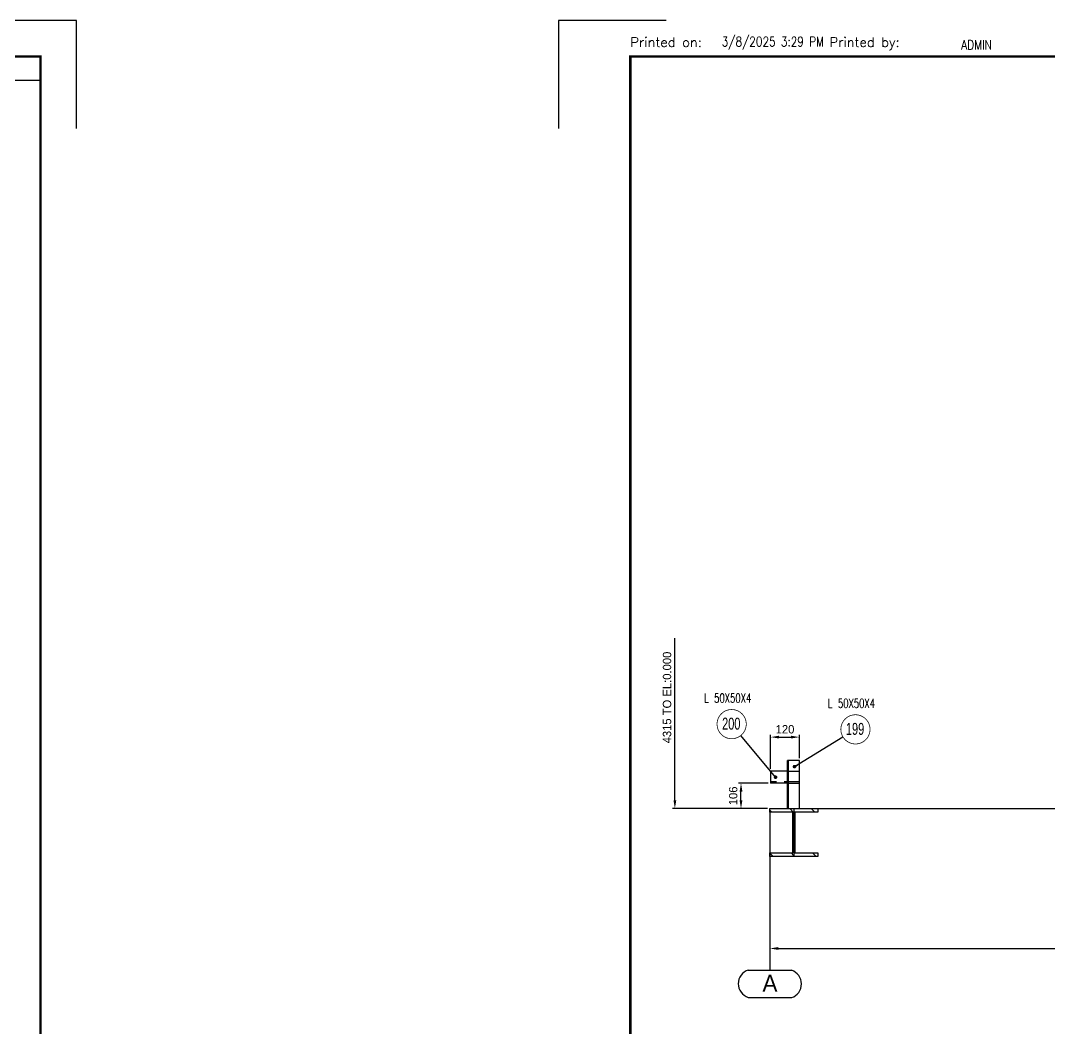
# Model space of a CAD drawing. Header units: millimetres. Extents: x 0 to 16187, y -20471 to 6290.
# Drawn here: x 1165.7 to 1595.1, y 3017.6 to 3438.1 of the extents above; entities that cross this region are included whole.
import ezdxf
from ezdxf.enums import TextEntityAlignment as Align

# ---------------------------------------------------------------- set-up
doc = ezdxf.new("R2010")
doc.units = ezdxf.units.MM
doc.header["$PDSIZE"] = -1
doc.linetypes.add('HIDDEN', pattern=[9.525, 6.35, -3.175])
doc.layers.add('BORDER1', color=3, linetype='Continuous')
doc.layers.add('BORDER2', color=7, linetype='Continuous')
doc.styles.add('MtXpl_txt_shx', font='txt.shx', dxfattribs={"height": 0.2})
doc.styles.add('ROMANC', font='ROMANC', dxfattribs={"height": 5})
doc.styles.add('ROMANS', font='ROMANS.shx', dxfattribs={"width": 0.8})
doc.styles.add('ROMANT', font='ROMANT', dxfattribs={"height": 4})
doc.styles.add('SLDTEXTSTYLE2', font='TXT', dxfattribs={"width": 0.686449})
doc.dimstyles.new('AM_ISO', dxfattribs={"dimtxt": 3.5, "dimasz": 3.5, "dimexe": 1, "dimexo": 1, "dimgap": 1.5, "dimtad": 1, "dimdsep": 46, "dimtxsty": 'Standard', "dimcen": 0, "dimclrd": 1, "dimclre": 1, "dimclrt": 1, "dimadec": 0, "dimazin": 2, "dimtp": 0.1, "dimtm": 0.1, "dimtfac": 0.71, "dimtdec": 3, "dimtmove": 0, "dimatfit": 3, "dimfxl": 1, "dimlwd": -1, "dimlwe": -1, "dimarcsym": 1})
doc.dimstyles.new('AM_ISO$7', dxfattribs={"dimtxt": 3.5, "dimasz": 3.5, "dimexe": 1, "dimexo": 1, "dimgap": 1.5, "dimtad": 1, "dimtoh": 1, "dimdsep": 46, "dimtxsty": 'Standard', "dimcen": 0, "dimclrd": 1, "dimclre": 1, "dimclrt": 1, "dimadec": 0, "dimazin": 2, "dimtp": 0.1, "dimtm": 0.1, "dimtfac": 0.71, "dimtdec": 3, "dimtmove": 0, "dimatfit": 3, "dimfxl": 1, "dimlwd": -1, "dimlwe": -1, "dimarcsym": 1})
pattern_1 = [(135, (419.019, 3584.333), (-4.490128, -4.490128), [])]

# ---------------------------------------------------------------- blocks, each defined once
blk = doc.blocks.new('*D3853')
at = {"color": 1, "linetype": 'ByBlock'}
for p, q in [((1478.73, 3125.96), (1478.73, 3140.18)), ((1482.23, 3139.18), (1487.23, 3139.18)), ((1490.73, 3130.36), (1490.73, 3140.18))]:
    blk.add_line(p, q, dxfattribs=at)
at = {"color": 1}
for points in [[(1482.23, 3139.76), (1482.23, 3138.6), (1478.73, 3139.18)], [(1487.23, 3138.6), (1487.23, 3139.76), (1490.73, 3139.18)]]:
    blk.add_solid(points, dxfattribs=at)
at = {"layer": 'Defpoints', "color": 0}
for p in [(1490.73, 3139.18), (1490.73, 3129.36), (1478.73, 3124.96)]:
    blk.add_point(p, dxfattribs=at)
at = {"color": 1, "insert": (1484.73, 3142.43), "char_height": 3.5, "attachment_point": 5}
blk.add_mtext('120', dxfattribs=at)
blk = doc.blocks.new('*D3854')
at = {"color": 1, "linetype": 'ByBlock'}
for p, q in [((1477.73, 3119.96), (1465.36, 3119.96)), ((1466.36, 3112.86), (1466.36, 3116.46)), ((1477.43, 3109.36), (1465.36, 3109.36))]:
    blk.add_line(p, q, dxfattribs=at)
at = {"color": 1}
for points in [[(1466.95, 3116.46), (1465.78, 3116.46), (1466.36, 3119.96)], [(1465.78, 3112.86), (1466.95, 3112.86), (1466.36, 3109.36)]]:
    blk.add_solid(points, dxfattribs=at)
at = {"layer": 'Defpoints', "color": 0}
for p in [(1466.36, 3119.96), (1478.73, 3119.96), (1478.43, 3109.36)]:
    blk.add_point(p, dxfattribs=at)
at = {"color": 1, "insert": (1463.11, 3114.66), "char_height": 3.5, "attachment_point": 5, "rotation": 90}
blk.add_mtext('106', dxfattribs=at)
blk = doc.blocks.new('*U609')
at = {"layer": 'BORDER1', "color": 154, "true_color": 0x1859a9, "const_width": 1}
blk.add_lwpolyline([(1.81, 811), (1144, 811), (1144, 0), (0, 0), (0, 811)], close=True, dxfattribs=at)
at = {"layer": 'BORDER2'}
for points in [[(15, 826), (-30, 826), (-30, 781)], [(1159, 781), (1159, 826), (1114, 826)], [(1144, 801), (979, 801)]]:
    blk.add_lwpolyline(points, dxfattribs=at)
at = {"layer": 'BORDER2', "style": 'ROMANS'}
blk.add_text('Printed on:                 Printed by:', height=4, dxfattribs=at).set_placement((0, 815))
at = {"layer": 'BORDER2', "char_height": 4, "attachment_point": 7, "style": 'ROMANS'}
for s, insert in [('3/8/2025 3:29 PM', (38.14, 813.89)), ('ADMIN', (138.14, 813.89))]:
    blk.add_mtext(s, dxfattribs=dict(at, insert=insert))
at = {"layer": 'BORDER2', "flags": 8}
for tag, height, style, p in [('REV-A', 3.24, 'ROMANS', (986.93, 140.25)), ('RE-A', 8.06, 'ROMANT', (1084.63, 7.17))]:
    blk.add_attdef(tag, text='', height=height, dxfattribs=dict(at, style=style)).set_placement(p, align=Align.CENTER)
at = {"layer": 'BORDER2', "style": 'ROMANS', "width": 3.830216}
blk.add_attdef('DATE-A', text='', height=3.24, dxfattribs=at).set_placement((995.51, 140.25), (1008.51, 140.25), align=Align.FIT)
at = {"layer": 'BORDER2'}
for tag, height, style, p in [('DRN-A', 3.24, 'ROMANS', (1018.38, 140.25)), ('CHD-A', 3.24, 'ROMANS', (1032.35, 140.25)), ('APD-A', 3.24, 'ROMANS', (1046.64, 140.25)), ('CONS_CONT_VEND', 4.2, 'ROMANC', (1061.39, 72.83))]:
    blk.add_attdef(tag, text='', height=height, dxfattribs=dict(at, style=style)).set_placement(p, align=Align.CENTER)
at = {"layer": 'BORDER2', "style": 'ROMANS', "width": 0.8}
for tag, p, height in [('1:X', (997.23, 122.55), 3.5), ('LOC', (1042.74, 122.55), 3.5), ('PROJ_NO', (1118.64, 122.55), 3.5), ('CONS_DRG_NO', (1011, 63), 3)]:
    blk.add_attdef(tag, p, '', height=height, dxfattribs=at)
at = {"layer": 'BORDER2', "lineweight": 30, "width": 0.8, "flags": 104}
blk.add_attdef('COMMENTS-A', text='', height=2.2, dxfattribs=at).set_placement((1055.21, 142.07), align=Align.MIDDLE_LEFT)
at = {"layer": 'BORDER2', "style": 'ROMANS', "width": 0.8}
for tag, p in [('PROJECT_TITLE_1', (1061.07, 55.35)), ('PROJECT_TITLE_2', (1061.07, 49.3))]:
    blk.add_attdef(tag, text='', height=3.5, dxfattribs=at).set_placement(p, align=Align.MIDDLE)
at = {"layer": 'BORDER2', "style": 'ROMANT', "width": 0.8}
for tag, p in [('DRG_TITLE_1', (1061.07, 36.31)), ('DRG_TITLE_2', (1061.07, 28.31)), ('DRG_TITLE_3', (1061.07, 20.31))]:
    blk.add_attdef(tag, text='', height=5, dxfattribs=at).set_placement(p, align=Align.CENTER)
at = {"layer": 'BORDER2', "style": 'ROMANT'}
for tag, p in [('AR', (995, 7.17)), ('PA', (1011.74, 7.17)), ('DC', (1028.45, 7.17)), ('TS', (1120.84, 7.17))]:
    blk.add_attdef(tag, p, '', height=8.06, dxfattribs=at)
for tag, p in [('SRNO', (1074.7, 7.17)), ('SH', (1115.8, 7.18))]:
    blk.add_attdef(tag, text='', height=8.06, dxfattribs=at).set_placement(p, align=Align.RIGHT)
at = {"layer": 'BORDER2', "style": 'ROMANS', "flags": 2}
blk.add_attdef('TB_VERSION', text='', height=2, dxfattribs=at).set_placement((1, -1), align=Align.TOP_LEFT)
blk = doc.blocks.new('*D4012')
at = {"color": 1, "linetype": 'ByBlock'}
for p, q in [((1478.43, 3088.36), (1478.43, 3049.99)), ((2109.83, 3088.36), (2109.83, 3049.99)), ((1481.93, 3050.99), (2106.33, 3050.99))]:
    blk.add_line(p, q, dxfattribs=at)
at = {"color": 1}
for points in [[(1481.93, 3051.57), (1481.93, 3050.4), (1478.43, 3050.99)], [(2106.33, 3050.4), (2106.33, 3051.57), (2109.83, 3050.99)]]:
    blk.add_solid(points, dxfattribs=at)
at = {"layer": 'Defpoints', "color": 0}
for p in [(1478.43, 3089.36), (2109.83, 3089.36), (2109.83, 3050.99)]:
    blk.add_point(p, dxfattribs=at)
at = {"color": 1, "insert": (1794.13, 3054.24), "char_height": 3.5, "attachment_point": 5}
blk.add_mtext('631.4', dxfattribs=at)
blk = doc.blocks.new('A$7E9318A25A27D')
at = {"color": 1}
blk.add_line((13.2, 77.36), (13.2, 11.43), dxfattribs=at)
at = {"color": 1, "ltscale": 0.2}
blk.add_line((4.15, 11.48), (22.25, 11.39), dxfattribs=at)
at = {"color": 1, "linetype": 'Continuous', "lineweight": 25}
blk.add_line((4.14, 0.09), (22.29, 0.01), dxfattribs=at)
at = {"color": 1, "ltscale": 0.2}
for centre, radius, start, end in [((5.98, 5.79), 5.98, 107.869, 252.0246), ((20.4, 5.69), 5.99, 287.9651, 71.9697)]:
    blk.add_arc(centre, radius, start, end, dxfattribs=at)
at = {"color": 1, "linetype": 'Continuous', "lineweight": 25}
blk.add_text('A', height=7, rotation=359.9537, dxfattribs=at).set_placement((10.1, 2.5))
blk = doc.blocks.new('*D5745')
at = {"color": 1, "linetype": 'ByBlock'}
for p, q in [((1438.76, 3112.86), (1438.76, 3180.52)), ((1477.43, 3109.36), (1437.76, 3109.36))]:
    blk.add_line(p, q, dxfattribs=at)
at = {"color": 1}
blk.add_solid([(1438.18, 3112.86), (1439.35, 3112.86), (1438.76, 3109.36)], dxfattribs=at)
at = {"layer": 'Defpoints', "color": 0}
for p in [(1438.76, 3202.02), (1478.43, 3202.02), (1478.43, 3109.36)]:
    blk.add_point(p, dxfattribs=at)
at = {"color": 1, "insert": (1435.51, 3155.69), "char_height": 3.5, "attachment_point": 5, "rotation": 90}
blk.add_mtext('4315 TO EL:0.000', dxfattribs=at)

msp = doc.modelspace()

# ---------------------------------------------------------------- hatches: boundary and pattern name
at = {"linetype": 'Continuous', "lineweight": 18}
h = msp.add_hatch(dxfattribs=at)
h.set_pattern_fill('ANSI31', scale=2, angle=90, style=0)
h.set_pattern_definition(pattern_1)
h.paths.add_polyline_path([(1488.42547, 3109.36117), (1478.42547, 3109.36117), (1478.42547, 3107.86117), (1487.97547, 3107.86117), (1487.97547, 3090.86117), (1478.42547, 3090.86117), (1478.42547, 3089.36117), (1488.42547, 3089.36117)], flags=0)
h = msp.add_hatch(dxfattribs=at)
h.set_pattern_fill('ANSI31', scale=2, angle=90, style=0)
h.set_pattern_definition(pattern_1)
h.paths.add_polyline_path([(1488.87547, 3090.86117), (1488.87547, 3107.86117), (1498.42547, 3107.86117), (1498.42547, 3109.36117), (1488.42547, 3109.36117), (1488.42547, 3089.36117), (1498.42547, 3089.36117), (1498.42547, 3090.86117)], flags=0)

# ---------------------------------------------------------------- linework, layer by layer
at = {"color": 7, "linetype": 'Continuous', "lineweight": 25}
for p, q in [((1485.72547, 3109.36117), (1485.72547, 3129.36117)), ((1486.12547, 3129.36117), (1485.72547, 3129.36117)), ((1486.12547, 3109.36117), (1486.12547, 3129.36117)), ((1490.72547, 3129.36117), (1486.12547, 3129.36117)), ((1490.72547, 3109.36117), (1490.72547, 3129.36117)), ((1485.72547, 3124.96117), (1478.72547, 3124.96117)), ((1478.72547, 3124.96117), (1478.72547, 3119.96117)), ((1485.72547, 3119.96117), (1478.72547, 3119.96117)), ((1478.42547, 3107.86117), (1478.42547, 3109.36117)), ((1478.42547, 3109.36117), (1488.42547, 3109.36117)), ((1488.42547, 3109.36117), (1488.42547, 3089.36117)), ((1488.42547, 3109.36117), (1498.42547, 3109.36117)), ((1498.42547, 3109.36117), (1498.42547, 3107.86117)), ((1487.97547, 3107.86117), (1478.42547, 3107.86117)), ((1487.97547, 3090.86117), (1487.97547, 3107.86117)), ((1498.42547, 3107.86117), (1488.87547, 3107.86117)), ((1488.87547, 3107.86117), (1488.87547, 3090.86117)), ((1478.42547, 3089.36117), (1478.42547, 3090.86117)), ((1478.42547, 3090.86117), (1487.97547, 3090.86117)), ((1488.42547, 3089.36117), (1478.42547, 3089.36117)), ((1498.42547, 3089.36117), (1488.42547, 3089.36117)), ((1488.87547, 3090.86117), (1498.42547, 3090.86117)), ((1498.42547, 3090.86117), (1498.42547, 3089.36117))]:
    msp.add_line(p, q, dxfattribs=at)
at = {"color": 2, "linetype": 'HIDDEN', "lineweight": 25}
for p, q in [((1485.72547, 3124.96117), (1490.72547, 3124.96117)), ((1490.72547, 3120.46117), (1478.72547, 3120.46117)), ((1485.72547, 3119.96117), (1490.72547, 3119.96117))]:
    msp.add_line(p, q, dxfattribs=at)
msp.add_line((1498.42547, 3109.36117), (1701.42547, 3109.36117))
at = {"color": 4, "const_width": 0.3125}
msp.add_lwpolyline([(1456.36799, 3144.59309, -1), (1468.55549, 3144.59309, -1)], format="xyb", close=True, dxfattribs=at)
at = {"color": 2, "const_width": 0.3125}
msp.add_lwpolyline([(1508.03073, 3142.41016, -1), (1520.21823, 3142.41016, -1)], format="xyb", close=True, dxfattribs=at)

# ---------------------------------------------------------------- block references
msp.add_blockref('A$7E9318A25A27D', (1465.22397, 3030.49819))
at = {"layer": 'BORDER1'}
for p in [(30, 2612.13313), (1420.17862, 2612.13313)]:
    msp.add_blockref('*U609', p, dxfattribs=at)

# ---------------------------------------------------------------- texts
at = {"color": 4, "lineweight": 25, "style": 'MtXpl_txt_shx', "width": 0.6875}
msp.add_text('L 50X50X4', height=3.75, dxfattribs=at).set_placement((1450.98253, 3153.57571))
at = {"color": 2, "lineweight": 25, "style": 'MtXpl_txt_shx', "width": 0.6875}
msp.add_text('L 50X50X4', height=3.75, dxfattribs=at).set_placement((1502.64527, 3151.39277))
at = {"color": 4, "lineweight": 25, "style": 'SLDTEXTSTYLE2', "width": 0.686449}
msp.add_text('200', height=5, dxfattribs=at).set_placement((1462.29526, 3144.78606), align=Align.MIDDLE_CENTER)
at = {"color": 2, "lineweight": 25, "style": 'SLDTEXTSTYLE2', "width": 0.686449}
msp.add_text('199', height=5, dxfattribs=at).set_placement((1513.95801, 3142.60313), align=Align.MIDDLE_CENTER)

# ---------------------------------------------------------------- dimensions: what is measured, and where the dimension line sits
dim = msp.add_linear_dim(base=(1438.76433, 3202.01772), p1=(1478.42547, 3109.36117), p2=(1478.42547, 3202.01772), angle=90, text='4315 TO EL:0.000', dimstyle='AM_ISO', override={"dimtxt": 3.5, "dimtxsty": 'Standard', "dimse2": 1, "dimsd2": 1})
dim.commit()
dim.dimension.update_dxf_attribs({"geometry": '*D5745', "text_midpoint": (1435.51433, 3155.68945)})
dim = msp.add_linear_dim(base=(1490.72547, 3139.17997), p1=(1478.72547, 3124.96117), p2=(1490.72547, 3129.36117), dimstyle='AM_ISO', override={"dimtxt": 3.5, "dimlfac": 10})
dim.commit()
dim.dimension.update_dxf_attribs({"geometry": '*D3853', "text_midpoint": (1484.72547, 3142.42997)})
dim = msp.add_linear_dim(base=(1466.36309, 3119.96117), p1=(1478.42547, 3109.36117), p2=(1478.72547, 3119.96117), angle=90, dimstyle='AM_ISO', override={"dimtxt": 3.5, "dimlfac": 10})
dim.commit()
dim.dimension.update_dxf_attribs({"geometry": '*D3854', "text_midpoint": (1463.11309, 3114.66117)})
dim = msp.add_linear_dim(base=(2109.82547, 3050.98789), p1=(1478.42547, 3089.36117), p2=(2109.82547, 3089.36117), dimstyle='AM_ISO')
dim.commit()
dim.dimension.update_dxf_attribs({"geometry": '*D4012', "text_midpoint": (1794.12547, 3054.23789)})

# ---------------------------------------------------------------- leaders
at = {"color": 4}
msp.add_leader([(1480.76781, 3122.44551), (1466.34403, 3139.89611)], dimstyle='AM_ISO$7', override={"dimasz": 1.5, "dimldrblk": 'Dot'}, dxfattribs=at)
at = {"color": 2}
msp.add_leader([(1488.67927, 3126.85768), (1508.92504, 3139.23218)], dimstyle='AM_ISO$7', override={"dimasz": 1.5, "dimldrblk": 'Dot'}, dxfattribs=at)

doc.saveas('drawing.dxf')
